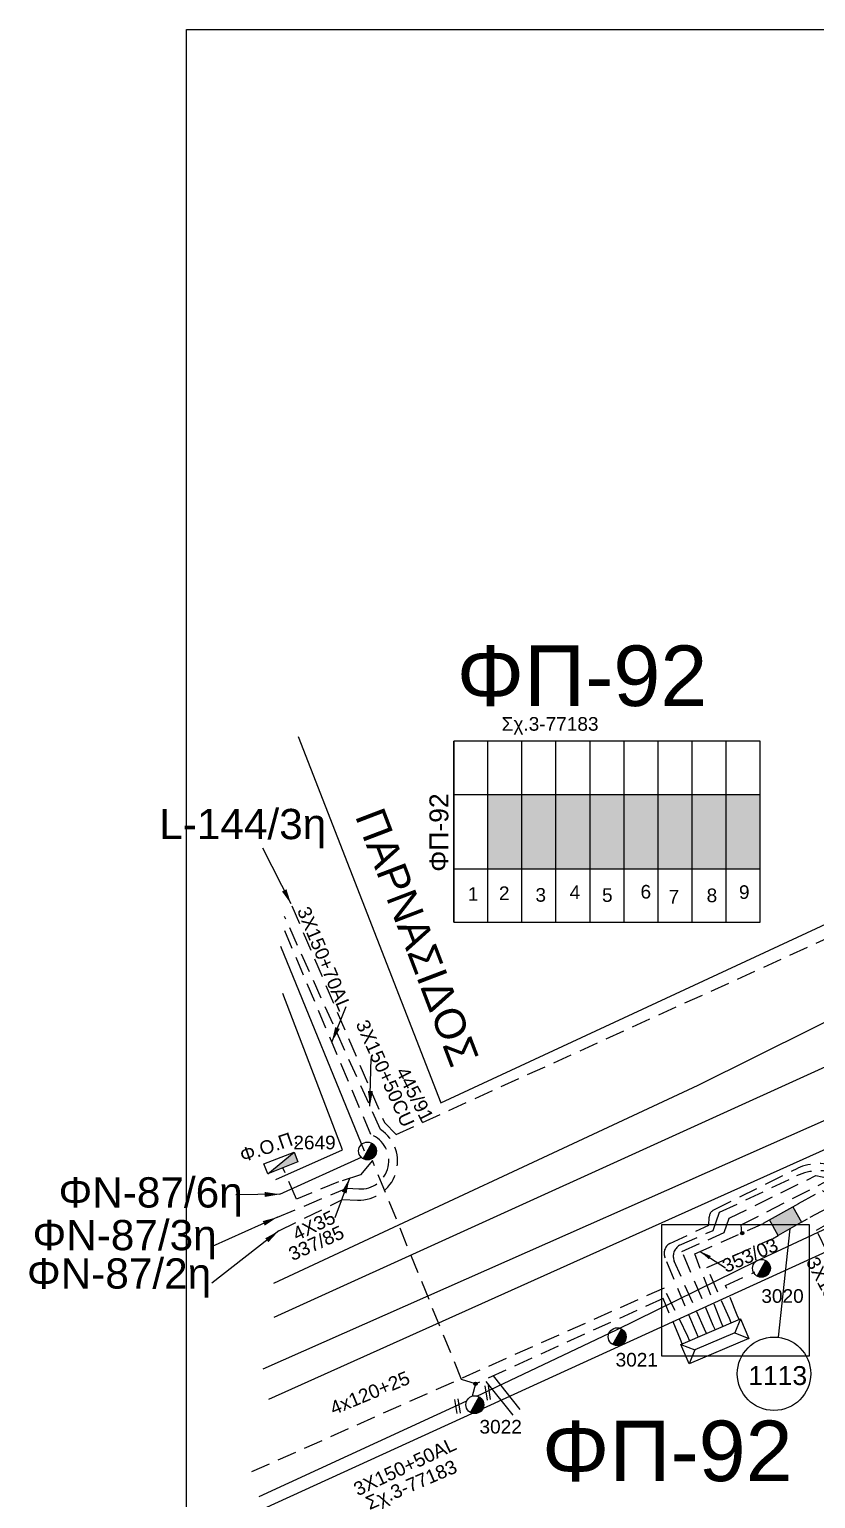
# Model space of a CAD drawing. Header units: millimetres. Extents: x 839 to 3144, y 747 to 1790.
# Drawn here: x 855 to 958.9, y 1583.3 to 1777.4 of the extents above; entities that cross this region are included whole.
import ezdxf
from ezdxf.enums import TextEntityAlignment as Align

# ---------------------------------------------------------------- set-up
doc = ezdxf.new("R2010")
doc.units = ezdxf.units.MM
doc.linetypes.add('DASHED', pattern=[19.05, 12.7, -6.35])
for name, color, linetype in [('Link Box 4 Διευθύνσεων', 7, 'Continuous'), ('Ασφαλειοκιβώτια Χ.Τ 9 αναχωρήσεων', 7, 'Continuous'), ('Γέφυρες Εναερίου Δικτύου', 7, 'DASHED'), ('Γυμνά εναέρια ΧΤ (3Φ)   4x35AL', 7, 'Continuous'), ('Γυμνά εναέρια ΧΤ και ΦΟΠ (3Φ)   4x50+16AL', 7, 'Continuous'), ('Επιγραφές - Σχήματα', 7, 'Continuous'), ('Καλώδια ΧΤ   3x150+50AL', 7, 'DASHED'), ('Καλώδια ΧΤ   3x150+50CU', 7, 'DASHED'), ('Καλώδια ΧΤ   3x150+70AL', 7, 'DASHED'), ('Μηχανική τομή', 7, 'Continuous'), ('Στύλος ΦΜ', 7, 'Continuous'), ('Στύλος ΦΜ @ 1', 7, 'Continuous'), ('Συνδέσεις', 7, 'Continuous'), ('Συνεστραμμένα ΧΤ   4x120+25AL', 7, 'SYN_LINE'), ('Τομή', 7, 'Continuous'), ('Υποσταθμοί', 7, 'Continuous'), ('Υποσταθμός πόλεως', 7, 'Continuous'), ('Υπόβαθρο ΔΕΗ', 7, 'Continuous')]:
    doc.layers.add(name, color=color, linetype=linetype)
doc.styles.get("Standard").update_dxf_attribs({"font": 'ARIAL.TTF'})
doc.linetypes.add('SYN_LINE', pattern='A,0.5,-0.0001,["/\\/\\/\\/",Standard,S=0.1,R=0,X=0,Y=-0.05],-0.25', length=0.7501)
doc.dimstyles.new('ISO-25', dxfattribs={"dimtxt": 2.5, "dimasz": 2.5, "dimexe": 1.25, "dimexo": 0.625, "dimtad": 1, "dimtxsty": 'Standard', "dimcen": 2.5, "dimadec": 0, "dimazin": 0, "dimtfac": 1, "dimtmove": 0, "dimatfit": 3, "dimfxl": 1, "dimarcsym": 0})

# ---------------------------------------------------------------- blocks, each defined once
blk = doc.blocks.new('ΑΣΦΑΛΕΙΟΚΙΒΩΤΙΟ ΥΠΟΣΤΑΘΜΟΥ 9 ΑΝΑΧΩΡΗΣΕΩΝ')
at = {"layer": 'Ασφαλειοκιβώτια Χ.Τ 9 αναχωρήσεων', "ltscale": 40}
for p, q in [((-23.8, 40.36), (24.02, 40.36)), ((-9.72, 40.36), (-9.72, -40.64)), ((9.94, 40.36), (9.94, -40.64)), ((-23.8, 31.36), (24.02, 31.36)), ((-23.8, 22.36), (24.02, 22.36)), ((-23.8, 13.36), (24.02, 13.36)), ((-23.8, 4.36), (24.02, 4.36)), ((-23.8, -4.64), (24.02, -4.64)), ((-23.8, -13.64), (24.02, -13.64)), ((-23.8, -22.64), (24.02, -22.64)), ((-23.8, -31.64), (24.02, -31.64))]:
    blk.add_line(p, q, dxfattribs=at)
at = {"layer": 'Ασφαλειοκιβώτια Χ.Τ 9 αναχωρήσεων'}
blk.add_lwpolyline([(-23.8, -40.64), (24.02, -40.64), (24.02, 40.36), (-23.8, 40.36)], close=True, dxfattribs=at)
for s, p in [('1', (-18.19, 36.66)), ('2', (-17.99, 28.44)), ('3', (-18.43, 18.79)), ('4', (-17.74, 9.77)), ('5', (-18.47, 1.19)), ('6', (-17.59, -8.98)), ('7', (-18.93, -16.39)), ('8', (-18.55, -26.45)), ('9', (-17.69, -35))]:
    blk.add_text(s, height=3.6, rotation=270, dxfattribs=at).set_placement(p)
at = {"layer": 'Ασφαλειοκιβώτια Χ.Τ 9 αναχωρήσεων', "ltscale": 40}
for tag, height, p in [('ΟΝΟΜΑ', 5, (-0.16, 44.31)), ('ΚΕΙΜΕΝΟ 1', 2, (17.06, 35.59)), ('ΚΕΙΜΕΝΟ 2', 2, (17.06, 26.88)), ('ΚΕΙΜΕΝΟ 3', 2, (17.06, 17.69)), ('ΚΕΙΜΕΝΟ 4', 2, (17.06, 8.71)), ('ΚΕΙΜΕΝΟ 5', 2, (17.06, -0.13)), ('ΚΕΙΜΕΝΟ 6', 2, (17.06, -9.05)), ('ΚΕΙΜΕΝΟ 7', 2, (17.06, -18.13)), ('ΚΕΙΜΕΝΟ 8', 2, (17.06, -26.85)), ('ΚΕΙΜΕΝΟ 9', 2, (17.06, -35.99)), ('ΣΧ', 2, (-0.1, -42.64))]:
    blk.add_attdef(tag, text='', height=height, dxfattribs=at).set_placement(p, align=Align.MIDDLE_CENTER)
blk = doc.blocks.new('ΥΠΑΡΧΩΝ ΤΣΙΜΕΝΤΕΝΙΟΣ ΣΤΥΛΟΣ')
at = {"layer": 'Στύλος ΦΜ'}
blk.add_hatch(color=7, dxfattribs=at).paths.add_polyline_path([(-1.29, -2.28, 0.574793), (2.62, 0, 0.268822), (1.3, 2.27)])
at = {"layer": 'Στύλος ΦΜ', "color": 7}
blk.add_line((-1.29, -2.28), (1.3, 2.27), dxfattribs=at)
blk.add_circle((0, 0), 2.62, dxfattribs=at)
at = {"layer": 'Στύλος ΦΜ', "flags": 4}
for tag, p in [('ΑΡΙΘΜΟΣ', (-4.68, 8.05)), ('ΤΥΠΟΣ', (-4.91, 3.03))]:
    blk.add_attdef(tag, p, '', height=4, dxfattribs=at)
blk = doc.blocks.new('ΥΠΟΣΤΑΘΜΟΣ ΠΟΛΕΩΣ 8 ΑΝΑΧΩΡΗΣΕΩΝ')
at = {"layer": 'Υποσταθμός πόλεως', "linetype": 'Continuous', "ltscale": 40}
for p, q in [((-8.18, -2.82), (-8.18, -4)), ((-5.9, -2.82), (-5.9, -4)), ((-3.55, -2.82), (-3.55, -4)), ((-1.28, -2.82), (-1.28, -4)), ((1.23, -2.82), (1.23, -4)), ((3.56, -2.82), (3.56, -4)), ((6.03, -2.82), (6.03, -4)), ((8.16, -2.82), (8.16, -4))]:
    blk.add_line(p, q, dxfattribs=at)
blk.add_lwpolyline([(-8.57, 2.82), (8.57, 2.82), (8.57, -2.82), (-8.57, -2.82)], close=True, dxfattribs=at)
for points in [[(-5.75, 0), (-8.57, 2.82)], [(5.75, 0), (8.57, 2.82)], [(-8.57, -2.82), (-5.75, 0)], [(-5.75, 0), (5.75, 0)], [(8.57, -2.82), (5.75, 0)]]:
    blk.add_lwpolyline(points, dxfattribs=at)
at = {"layer": 'Υποσταθμός πόλεως', "linetype": 'SYN_LINE', "ltscale": 40, "flags": 1}
for tag, p in [('ΜΕΤΑΣΧΗΜΑΤΙΣΜΟΣ', (9.59, 1.44)), ('ΙΣΧΥΣ', (9.57, -1.35)), ('ΑΡΙΘΜΟΣ', (9.69, -4.07))]:
    blk.add_attdef(tag, p, '', height=1.8, dxfattribs=at)
blk = doc.blocks.new('LINK BOX 4 ΑΝΑΧΩΡΗΣΕΩΝ')
at = {"layer": 'Link Box 4 Διευθύνσεων', "ltscale": 40}
blk.add_hatch(color=256, dxfattribs=at).paths.add_polyline_path([(-3.54, 0), (-3.54, -4.67), (3.54, -4.67), (3.54, 0)])
for p, q in [((-3.54, 0), (-5.33, 0)), ((5.33, 0), (3.54, 0)), ((-3.54, -4.67), (-5.33, -4.67)), ((5.33, -4.67), (3.54, -4.67))]:
    blk.add_line(p, q, dxfattribs=at)
blk.add_lwpolyline([(-3.54, -4.67), (-3.54, 0), (3.54, 0), (3.54, -4.67)], close=True, dxfattribs=at)
blk = doc.blocks.new('υποσταθμος σε κλειστο χωρο')
at = {"layer": 'Υποσταθμοί', "ltscale": 40}
blk.add_hatch(color=256, dxfattribs=at).paths.add_polyline_path([(-9.52, -3.13), (9.52, -3.13), (9.52, 3.13)])
blk.add_lwpolyline([(-9.52, -3.13), (-9.52, 3.13), (9.52, 3.13), (9.52, -3.13)], close=True, dxfattribs=at)
blk.add_lwpolyline([(-9.52, -3.13), (9.52, 3.13)], dxfattribs=at)
blk = doc.blocks.new('ΥΠΑΡΧΩΝ ΥΠΟΣΤΑΘΜΟΣ ΣΕ ΚΛΕΙΣΤΟ ΧΩΡΟ')
at = {"layer": 'Υποσταθμοί'}
blk.add_blockref('υποσταθμος σε κλειστο χωρο', (0, 0), dxfattribs=at)
at = {"layer": 'Υποσταθμοί', "linetype": 'SYN_LINE', "ltscale": 40, "flags": 1}
for tag, p in [('ΜΕΤΑΣΧΗΜΑΤΙΣΜΟΣ', (10.66, 2.24)), ('ΙΣΧΥΣ', (10.64, -0.87)), ('ΑΡΙΘΜΟΣ', (10.77, -3.89))]:
    blk.add_attdef(tag, p, '', height=2, dxfattribs=at)
blk = doc.blocks.new('ΜΗΧΑΝΙΚΗ ΤΟΜΗ')
at = {"layer": 'Μηχανική τομή', "ltscale": 40}
for p, q in [((-1.89, 0.78), (1.89, 0.78)), ((1.89, 0), (-1.89, 0))]:
    blk.add_line(p, q, dxfattribs=at)
blk = doc.blocks.new('A$C3F94617C')
at = {"layer": 'Μηχανική τομή', "xscale": 0.5, "yscale": 0.5, "zscale": 0.5}
blk.add_blockref('ΜΗΧΑΝΙΚΗ ΤΟΜΗ', (0.95, 0), dxfattribs=at)
blk = doc.blocks.new('_ΣΥΝΔΕΣΗ')
at = {"layer": 'Συνδέσεις', "linetype": 'SYN_LINE', "ltscale": 40}
blk.add_hatch(color=256, dxfattribs=at).paths.add_polyline_path([(0.5, -0.01, 1), (-0.5, -0.01, 1)])
at = {"layer": 'Συνδέσεις'}
blk.add_circle((0, -0.01), 0.5, dxfattribs=at)
blk = doc.blocks.new('ΤΟΜΗ')
at = {"layer": 'Τομή', "ltscale": 40}
for p, q in [((-5.68, 0), (5.68, 0)), ((5.68, -2.33), (-5.68, -2.33))]:
    blk.add_line(p, q, dxfattribs=at)

msp = doc.modelspace()

# ---------------------------------------------------------------- hatches: boundary and pattern name
at = {"layer": 'Ασφαλειοκιβώτια Χ.Τ 9 αναχωρήσεων', "ltscale": 0.2}
for color, points in [(151, [(915.61, 1676.31), (915.61, 1666.49), (920.11, 1666.49), (920.11, 1676.31)]), (85, [(920.11, 1676.31), (920.11, 1666.49), (924.61, 1666.49), (924.61, 1676.31)]), (62, [(924.61, 1676.31), (924.61, 1666.49), (929.11, 1666.49), (929.11, 1676.31)]), (30, [(929.11, 1676.31), (929.11, 1666.49), (933.61, 1666.49), (933.61, 1676.31)]), (6, [(933.61, 1676.31), (933.61, 1666.49), (938.11, 1666.49), (938.11, 1676.31)]), (133, [(938.11, 1676.31), (938.11, 1666.49), (942.61, 1666.49), (942.61, 1676.31)]), (27, [(942.61, 1676.31), (942.61, 1666.49), (947.11, 1666.49), (947.11, 1676.31)]), (2, [(947.11, 1676.31), (947.11, 1666.49), (951.61, 1666.49), (951.61, 1676.31)])]:
    msp.add_hatch(color=color, dxfattribs=at).paths.add_polyline_path(points)

# ---------------------------------------------------------------- linework, layer by layer
at = {"color": 1, "linetype": 'Continuous', "ltscale": 0.2}
msp.add_lwpolyline([(938.59, 1619.5), (958.08, 1619.5), (958.08, 1602.09), (938.59, 1602.09)], close=True, dxfattribs=at)
at = {"layer": 'Γέφυρες Εναερίου Δικτύου', "color": 62, "ltscale": 0.2}
for points in [[(914, 1598.44), (912.15, 1599), (900.36, 1627.95)], [(941.07, 1604.28), (938.78, 1609.72), (914, 1598.44), (913.54, 1596.8)]]:
    msp.add_lwpolyline(points, dxfattribs=at)
at = {"layer": 'Γέφυρες Εναερίου Δικτύου', "color": 6, "ltscale": 0.2}
msp.add_lwpolyline([(946.45, 1606.59), (942.95, 1615.61), (952.06, 1619.64)], dxfattribs=at)
at = {"layer": 'Γέφυρες Εναερίου Δικτύου', "color": 151, "ltscale": 0.2}
msp.add_lwpolyline([(947.53, 1607.06), (944.57, 1613.81), (953.21, 1617.61)], dxfattribs=at)
at = {"layer": 'Γέφυρες Εναερίου Δικτύου', "color": 85, "ltscale": 0.2}
msp.add_lwpolyline([(948.58, 1607.5), (947.03, 1611.42), (950.9, 1613.22)], dxfattribs=at)
at = {"layer": 'Γυμνά εναέρια ΧΤ (3Φ)   4x35AL', "color": 62, "linetype": 'DASHED', "ltscale": 0.2}
msp.add_lwpolyline([(900.36, 1627.95), (898.78, 1626.04), (895.87, 1625.11), (890.33, 1622.83), (888.53, 1626.97)], dxfattribs=at)
at = {"layer": 'Γυμνά εναέρια ΧΤ και ΦΟΠ (3Φ)   4x50+16AL', "color": 2, "ltscale": 0.2}
msp.add_lwpolyline([(888.14, 1623.48), (898.99, 1628.43)], dxfattribs=at)
at = {"layer": 'Επιγραφές - Σχήματα', "ltscale": 0.2}
msp.add_line((955.53, 1618.93), (953.96, 1604.59), dxfattribs=at)
at = {"layer": 'Επιγραφές - Σχήματα'}
msp.add_lwpolyline([(875.79, 1777.39), (2904.25, 1777.39), (2904.25, 763.69), (875.79, 763.69)], close=True, dxfattribs=at)
at = {"layer": 'Επιγραφές - Σχήματα', "ltscale": 0.2}
msp.add_circle((953.43, 1599.77), 4.85, dxfattribs=at)
at = {"layer": 'Καλώδια ΧΤ   3x150+50AL', "color": 151, "ltscale": 0.2}
msp.add_lwpolyline([(889.73, 1661.58), (901.94, 1632.98), (903.52, 1631.4), (962.12, 1658.06), (1003.93, 1677.9), (1006.33, 1677.44), (1013.06, 1681.06), (1020.51, 1684.81)], dxfattribs=at)
at = {"layer": 'Καλώδια ΧΤ   3x150+50AL', "color": 2, "ltscale": 0.2}
msp.add_lwpolyline([(943.18, 1605.19), (939.03, 1615.08, -0.384024), (939.65, 1616.96), (944.82, 1619.42), (944.87, 1620.47, -0.275892), (945.5, 1621.42), (956.56, 1626.95, -0.190157), (962, 1627.07), (969.86, 1630.58, -0.175734), (973.46, 1630.84), (983.03, 1634.95)], format="xyb", dxfattribs=at)
at = {"layer": 'Καλώδια ΧΤ   3x150+50AL', "color": 27, "ltscale": 0.2}
msp.add_lwpolyline([(944.26, 1605.65), (940.24, 1614.64, -0.366677), (940.94, 1616.74), (945.38, 1618.71), (946.25, 1621.11), (956.42, 1625.92, -0.211522), (962.1, 1626.05), (970.25, 1629.72, -0.192295), (973.49, 1629.86), (984.16, 1634.38)], format="xyb", dxfattribs=at)
at = {"layer": 'Καλώδια ΧΤ   3x150+50AL', "color": 151, "ltscale": 0.2}
msp.add_lwpolyline([(965.3, 1605.69), (959.04, 1618.74), (961.2, 1619.96, 0.888441), (960.42, 1621.6), (957.85, 1620.24)], format="xyb", dxfattribs=at)
at = {"layer": 'Καλώδια ΧΤ   3x150+50AL', "color": 30, "ltscale": 0.2}
msp.add_lwpolyline([(942.05, 1604.7), (938.9, 1611.08), (883.77, 1586.52)], dxfattribs=at)
at = {"layer": 'Καλώδια ΧΤ   3x150+50CU', "color": 5, "ltscale": 0.2}
msp.add_lwpolyline([(887.98, 1618.64), (896.42, 1622.79), (898.4, 1622.71, 0.754888), (901.43, 1632.04), (888.75, 1660.2)], format="xyb", dxfattribs=at)
at = {"layer": 'Καλώδια ΧΤ   3x150+70AL', "color": 1, "ltscale": 0.2}
msp.add_lwpolyline([(887.82, 1620.46), (896.98, 1624.29), (898.55, 1624.19, 0.859043), (900.15, 1631.38), (888.59, 1658.76)], format="xyb", dxfattribs=at)
at = {"layer": 'Καλώδια ΧΤ   3x150+70AL', "color": 30, "linetype": 'SYN_LINE', "ltscale": 20}
msp.add_lwpolyline([(899.3, 1629.17), (888.27, 1656.23)], dxfattribs=at)
at = {"layer": 'Καλώδια ΧΤ   3x150+70AL', "color": 2, "ltscale": 0.2}
msp.add_lwpolyline([(956.69, 1622.27), (959.86, 1623.99), (963.07, 1621.12), (989.04, 1633.96), (989.54, 1634.85, -1.243882), (992.79, 1631.6)], format="xyb", dxfattribs=at)
at = {"layer": 'Καλώδια ΧΤ   3x150+70AL', "color": 133, "ltscale": 0.2}
msp.add_lwpolyline([(945.41, 1606.14), (941.27, 1615.92), (946.84, 1618.42), (947.51, 1620.33), (958.97, 1625.95), (962.58, 1625.17), (971.34, 1628.89), (974.03, 1628.85), (985.4, 1633.61)], dxfattribs=at)
at = {"layer": 'Καλώδια ΧΤ   3x150+70AL', "color": 6, "ltscale": 0.2}
msp.add_lwpolyline([(949.2, 1618.37), (949.1, 1619.45), (960.1, 1625.07), (962.01, 1623.62), (970.61, 1627.36)], dxfattribs=at)
at = {"layer": 'Συνεστραμμένα ΧΤ   4x120+25AL', "color": 85, "linetype": 'SYN_LINE', "ltscale": 20}
msp.add_lwpolyline([(914.18, 1596.82), (932.61, 1605.58), (951.06, 1614.64), (971.52, 1624.2), (990.28, 1633.42)], dxfattribs=at)
at = {"layer": 'Συνεστραμμένα ΧΤ   4x120+25AL', "color": 62, "linetype": 'SYN_LINE', "ltscale": 20}
msp.add_lwpolyline([(885.41, 1583.53), (912.83, 1596.19)], dxfattribs=at)
at = {"layer": 'Υπόβαθρο ΔΕΗ'}
for points in [[(890.56, 1683.98), (909.38, 1635.58), (1002.44, 1678.75), (1060.3, 1711.63), (1154.08, 1763.33)], [(887.59, 1625.44), (896.41, 1629.34), (888.53, 1650.01)], [(927.83, 1560.39), (1008.23, 1594.03), (990.98, 1629.89), (885.89, 1581.89)]]:
    msp.add_lwpolyline(points, dxfattribs=at)
for points in [[(887.37, 1607.26), (964.64, 1642.36), (1044.85, 1680.86, 0.628906), (1041.8, 1686.79), (943.35, 1637.85), (887.28, 1611.71)], [(886.67, 1596.4), (978.94, 1637.85, 0.807157), (976.83, 1640.65), (885.87, 1600.38)]]:
    msp.add_lwpolyline(points, format="xyb", dxfattribs=at)

# ---------------------------------------------------------------- block references
at = {"layer": 'Link Box 4 Διευθύνσεων', "xscale": 0.5000000000001755, "yscale": 0.5000000000001755, "zscale": 0.5000000000001755, "rotation": 209.583187293969}
msp.add_blockref('LINK BOX 4 ΑΝΑΧΩΡΗΣΕΩΝ', (955.53, 1618.93), dxfattribs=at)
at = {"layer": 'Ασφαλειοκιβώτια Χ.Τ 9 αναχωρήσεων', "xscale": 0.5, "yscale": 0.5, "zscale": 0.5, "rotation": 90}
msp.add_blockref('ΑΣΦΑΛΕΙΟΚΙΒΩΤΙΟ ΥΠΟΣΤΑΘΜΟΥ 9 ΑΝΑΧΩΡΗΣΕΩΝ', (931.3, 1671.35), dxfattribs=at).add_auto_attribs({'ΟΝΟΜΑ': 'ΦΠ-92'})
at = {"layer": 'Επιγραφές - Σχήματα', "ltscale": 0.2, "rotation": 279.2501725426006}
for p in [(915.25, 1598.17), (911.26, 1596.38)]:
    msp.add_blockref('A$C3F94617C', p, dxfattribs=at)
at = {"layer": 'Στύλος ΦΜ @ 1', "ltscale": 40}
ref = msp.add_blockref('ΥΠΑΡΧΩΝ ΤΣΙΜΕΝΤΕΝΙΟΣ ΣΤΥΛΟΣ', (899.71, 1629.2), dxfattribs=dict(at, xscale=0.4499999999998181, yscale=0.4499999999998181, zscale=0.4499999999998181))
ref.add_attrib('ΤΥΠΟΣ', '2649', (889.91, 1629.42), dxfattribs={"layer": 'Στύλος ΦΜ', "height": 1.8, "flags": 4})
ref = msp.add_blockref('ΥΠΑΡΧΩΝ ΤΣΙΜΕΝΤΕΝΙΟΣ ΣΤΥΛΟΣ', (951.77, 1613.7), dxfattribs=dict(at, xscale=0.4499999999998181, yscale=0.4499999999998181, zscale=0.4499999999998181))
ref.add_attrib('ΤΥΠΟΣ', '3020', (951.76, 1609.14), dxfattribs={"layer": 'Στύλος ΦΜ', "height": 1.8, "flags": 4})
ref = msp.add_blockref('ΥΠΑΡΧΩΝ ΤΣΙΜΕΝΤΕΝΙΟΣ ΣΤΥΛΟΣ', (932.71, 1604.66), dxfattribs=dict(at, xscale=0.4499999999998181, yscale=0.4499999999998181, zscale=0.4499999999998181))
ref.add_attrib('ΤΥΠΟΣ', '3021', (932.5, 1600.72), dxfattribs={"layer": 'Στύλος ΦΜ', "height": 1.8, "flags": 4})
ref = msp.add_blockref('ΥΠΑΡΧΩΝ ΤΣΙΜΕΝΤΕΝΙΟΣ ΣΤΥΛΟΣ', (913.89, 1595.68), dxfattribs=dict(at, xscale=0.4499999999998181, yscale=0.4499999999998181, zscale=0.4499999999998181))
ref.add_attrib('ΤΥΠΟΣ', '3022', (914.51, 1591.87), dxfattribs={"layer": 'Στύλος ΦΜ', "height": 1.8, "flags": 4})
at = {"layer": 'Συνδέσεις', "xscale": 0.4500000000000455, "yscale": 0.4500000000000455, "zscale": 0.4500000000000455}
for p in [(949.24, 1618.36), (914, 1598.45)]:
    msp.add_blockref('_ΣΥΝΔΕΣΗ', p, dxfattribs=at)
at = {"layer": 'Τομή', "xscale": 0.4999999999999015, "yscale": 0.4999999999999015, "zscale": 0.4999999999999015, "rotation": 308.4446335406603}
msp.add_blockref('ΤΟΜΗ', (918.09, 1597.25), dxfattribs=at)
at = {"layer": 'Υποσταθμοί', "xscale": 0.2250000000000696, "yscale": 0.2250000000000696, "zscale": 0.2250000000000696, "rotation": 21.67959380052315}
msp.add_blockref('ΥΠΑΡΧΩΝ ΥΠΟΣΤΑΘΜΟΣ ΣΕ ΚΛΕΙΣΤΟ ΧΩΡΟ', (888.27, 1627.62), dxfattribs=at)
at = {"layer": 'Υποσταθμός πόλεως', "xscale": 0.4999999999997456, "yscale": 0.4999999999997456, "zscale": 0.4999999999997456, "rotation": 203.2282210091836}
msp.add_blockref('ΥΠΟΣΤΑΘΜΟΣ ΠΟΛΕΩΣ 8 ΑΝΑΧΩΡΗΣΕΩΝ', (945.61, 1604.05), dxfattribs=at)

# ---------------------------------------------------------------- texts
at = {"layer": 'Γυμνά εναέρια ΧΤ (3Φ)   4x35AL', "ltscale": 0.2, "insert": (889.59, 1618.91), "char_height": 1.8, "width": 4.0015, "attachment_point": 1, "rotation": 25.4827}
msp.add_mtext('4Χ35', dxfattribs=at)
at = {"layer": 'Γυμνά εναέρια ΧΤ και ΦΟΠ (3Φ)   4x50+16AL', "linetype": 'SYN_LINE', "ltscale": 20}
msp.add_text('4x120+25', height=1.8, rotation=22.514, dxfattribs=at).set_placement((900.02, 1597.24), align=Align.MIDDLE)
at = {"layer": 'Επιγραφές - Σχήματα', "ltscale": 0.2, "attachment_point": 1}
for s, insert, char_height, width in [('ΦΠ-92', (911.49, 1695.99), 8, 39.9345), ('Σχ.3-77183', (917.44, 1686.53), 1.8, 24.0672), ('L-144/3η', (872.2, 1674.4), 4, 19.6719), ('ΦΝ-87/6η', (858.88, 1625.73), 4, 19.6719), ('ΦΝ-87/3η', (855.44, 1620.09), 4, 19.6719), ('ΦΝ-87/2η', (854.71, 1615.02), 4, 19.6719), ('1113', (950.04, 1600.78), 2.5, 5.1232), ('ΦΠ-92', (922.76, 1593.58), 8, 39.9345)]:
    msp.add_mtext(s, dxfattribs=dict(at, insert=insert, char_height=char_height, width=width))
for s, insert, char_height, width, rotation in [('ΠΑΡΝΑΣΙΔΟΣ', (901.76, 1674.9), 4, 19.6719, 290.8951), ('445/91', (905.01, 1640.52), 1.8, 4.0015, 297.1946), ('Φ.Ο.Π.', (882.64, 1629.37), 1.8, 4.0015, 19.0606), ('337/85', (889.06, 1616.28), 1.8, 4.0015, 24.2192), ('353/03', (946.38, 1614.73), 1.8, 9.756, 23.2667), ('Σχ.3-77183', (899.26, 1583.41), 1.8, 9.756, 23.2667)]:
    msp.add_mtext(s, dxfattribs=dict(at, insert=insert, char_height=char_height, width=width, rotation=rotation))
at = {"layer": 'Καλώδια ΧΤ   3x150+50AL', "linetype": 'SYN_LINE', "ltscale": 20}
for rotation, p in [(298.3235, (961.86, 1608.57)), (25.3504, (904.64, 1587.51))]:
    msp.add_text('3X150+50AL', height=1.8, rotation=rotation, dxfattribs=at).set_placement(p, align=Align.MIDDLE)
at = {"layer": 'Καλώδια ΧΤ   3x150+50CU', "linetype": 'SYN_LINE', "ltscale": 20}
msp.add_text('3X150+50CU', height=1.8, rotation=294.2214, dxfattribs=at).set_placement((902.05, 1639.46), align=Align.MIDDLE)
at = {"layer": 'Καλώδια ΧΤ   3x150+70AL', "linetype": 'SYN_LINE', "ltscale": 20}
msp.add_text('3X150+70AL', height=1.8, rotation=292.5412, dxfattribs=at).set_placement((894, 1654.6), align=Align.MIDDLE)

# ---------------------------------------------------------------- leaders
at = {"layer": 'Επιγραφές - Σχήματα', "ltscale": 40}
for points, override in [([(889.61, 1661.84), (885.89, 1669.22)], {"dimasz": 2, "dimtad": 0}), ([(894.99, 1643.6), (896.91, 1648.27)], {"dimasz": 2, "dimtad": 0}), ([(900.04, 1635.13), (900.19, 1641.4)], {"dimasz": 2, "dimtad": 0}), ([(897.32, 1625.58), (895.4, 1620.36)], {"dimasz": 2, "dimtad": 0}), ([(888.14, 1623.48), (882.32, 1623.42)], {"dimasz": 2, "dimtad": 0}), ([(887.82, 1620.46), (879.2, 1616.59)], {"dimasz": 2, "dimtad": 0}), ([(887.98, 1618.64), (879.14, 1611.75)], {"dimasz": 2, "dimtad": 0}), ([(943.69, 1615.93), (947.02, 1613.76)], {"dimasz": 1.5, "dimtad": 0})]:
    msp.add_leader(points, dimstyle='ISO-25', override=override, dxfattribs=at)

doc.saveas('drawing.dxf')
